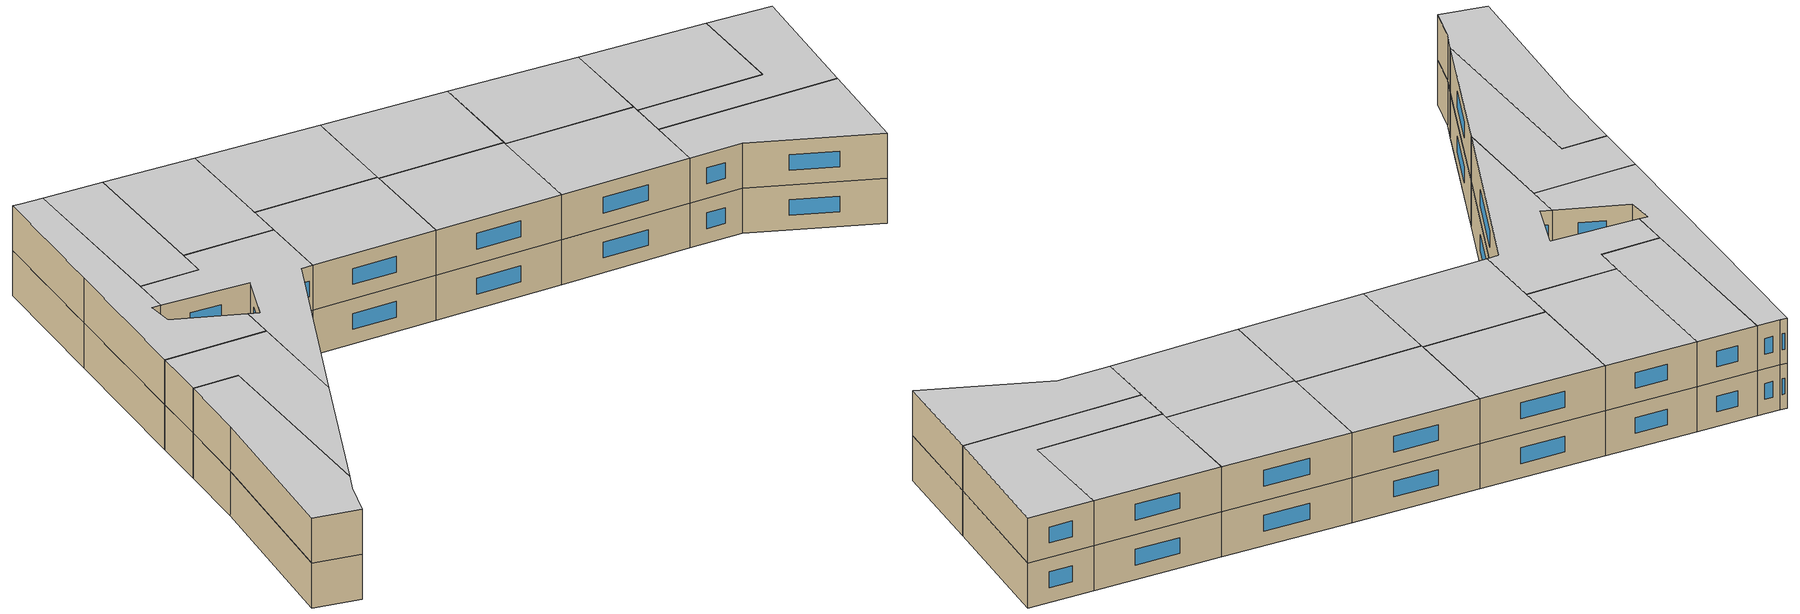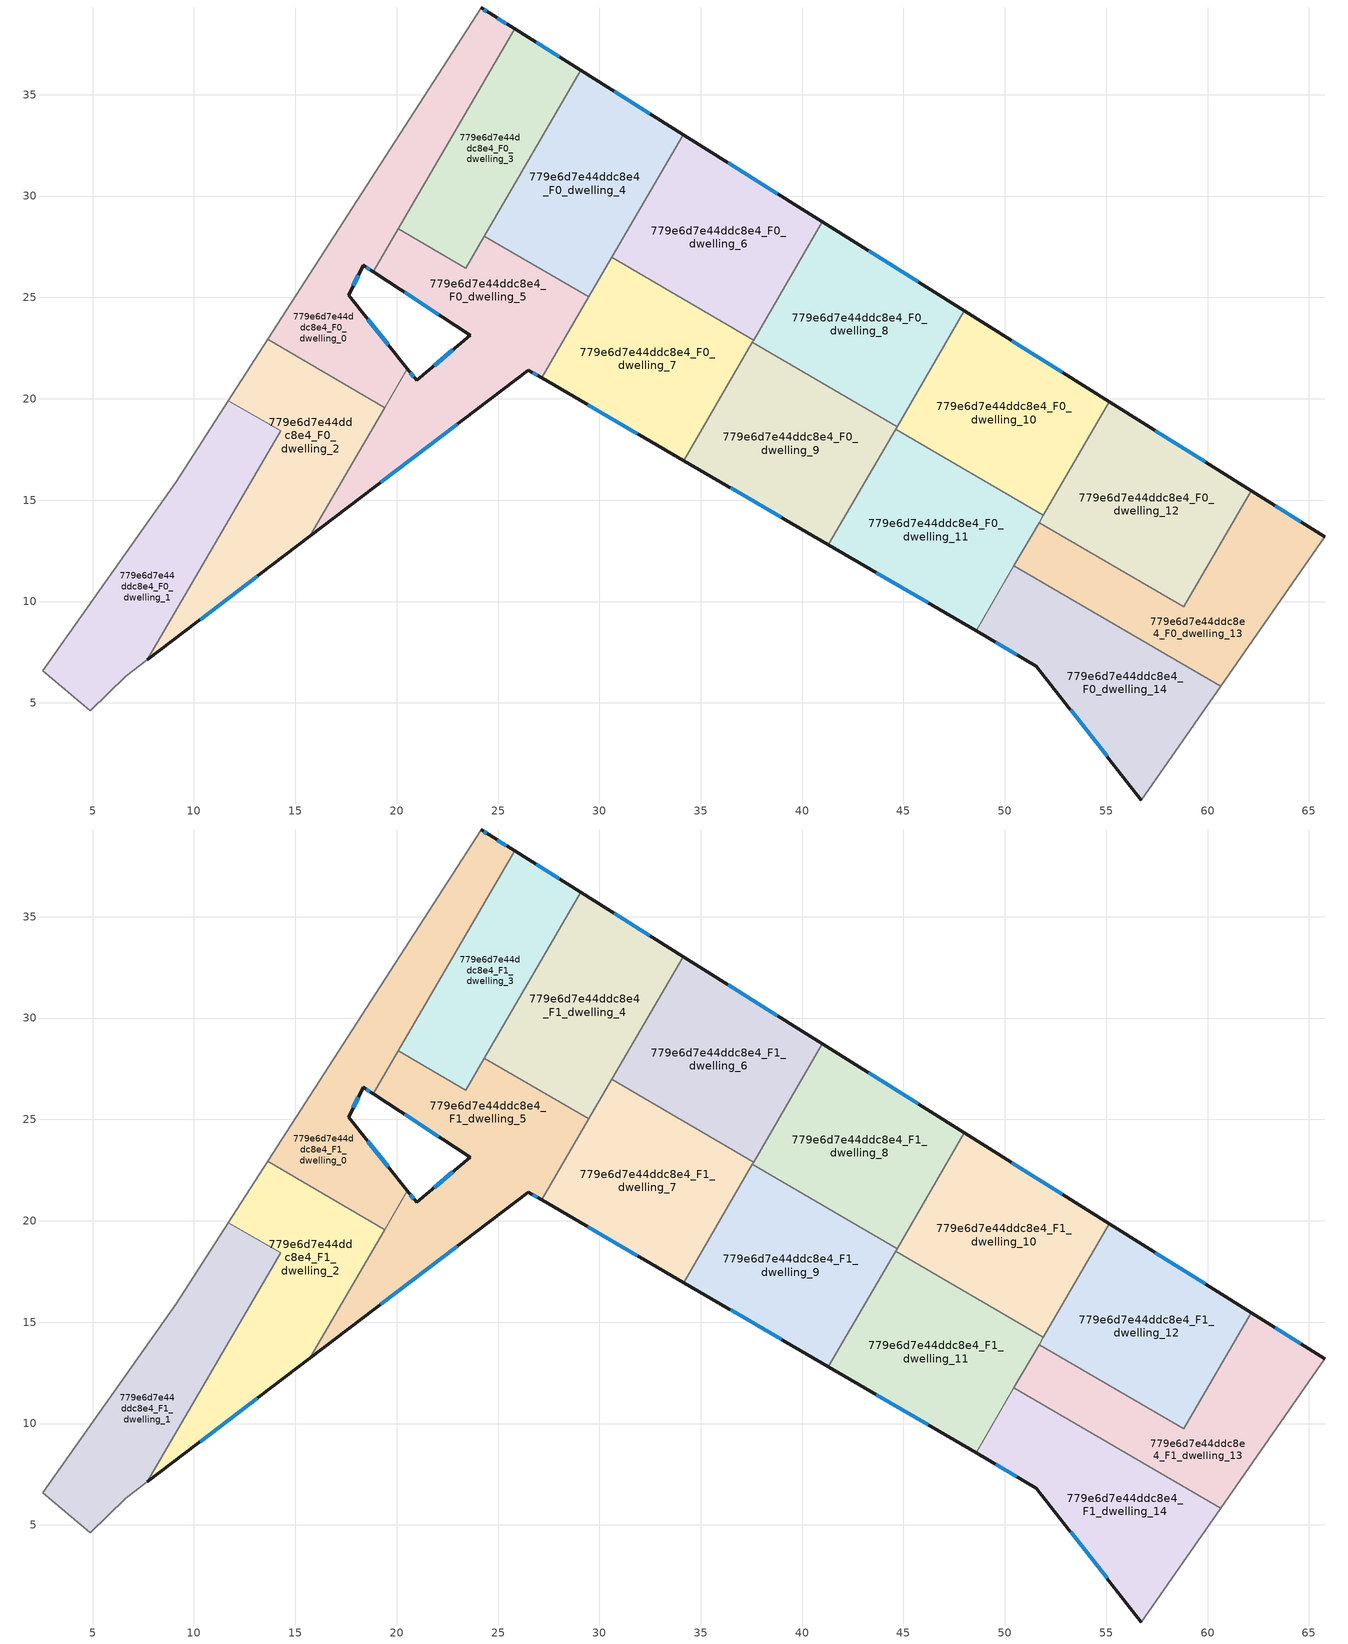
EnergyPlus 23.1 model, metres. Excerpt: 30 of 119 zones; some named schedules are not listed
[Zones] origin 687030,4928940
779e6d7e44ddc8e4_F0_dwelling_0
 floor ground (EU_floor_Construction): 25.82,38.25 18.84,26.27 18.35,26.59 17.63,25.1 20.53,21.48 19.42,19.57 13.64,22.93 19.21,31.59 24.18,39.28 24.56,39.04 z0
 wall outside (EU_wall_Construction): 25.82,38.25 24.56,39.04 24.18,39.28 / 20.53,21.48 17.63,25.1 18.35,26.59 18.84,26.27 z0:3
 wall to 779e6d7e44ddc8e4_F0_dwelling_2 (EU_wall_Construction): 13.64,22.93 19.42,19.57 z0:3
 wall adiabatic (EU_wall_Construction): 24.18,39.28 19.21,31.59 13.64,22.93 z0:3
 wall to 779e6d7e44ddc8e4_F0_dwelling_3 (EU_wall_Construction): 20.07,28.38 25.82,38.25 z0:3
 wall to 779e6d7e44ddc8e4_F0_dwelling_5 (EU_wall_Construction): 19.42,19.57 20.53,21.48 / 18.84,26.27 20.07,28.38 z0:3
 window (EU_Window_Construction): 24.43,39.12 24.3,39.2 / 25.41,38.51 24.97,38.78 / 18.51,26.48 18.68,26.37 / 17.86,25.58 18.11,26.1 / 19.58,22.66 18.57,23.92 z0.98:2.02
779e6d7e44ddc8e4_F0_dwelling_1
 floor ground (EU_floor_Construction): 14.27,18.41 7.7,7.12 6.64,6.31 4.89,4.62 2.55,6.59 9.12,15.9 11.7,19.91 z0
 wall adiabatic (EU_wall_Construction): 11.7,19.91 9.12,15.9 2.55,6.59 4.89,4.62 6.64,6.31 7.7,7.12 z0:3
 wall to 779e6d7e44ddc8e4_F0_dwelling_2 (EU_wall_Construction): 7.7,7.12 14.27,18.41 11.7,19.91 z0:3
779e6d7e44ddc8e4_F0_dwelling_10
 floor ground (EU_floor_Construction): 55.16,19.85 51.91,14.26 44.61,18.5 48.01,24.33 z0
 wall outside (EU_wall_Construction): 55.16,19.85 48.01,24.33 z0:3
 wall to 779e6d7e44ddc8e4_F0_dwelling_11 (EU_wall_Construction): 44.61,18.5 51.91,14.26 z0:3
 wall to 779e6d7e44ddc8e4_F0_dwelling_12 (EU_wall_Construction): 51.91,14.26 55.16,19.85 z0:3
 wall to 779e6d7e44ddc8e4_F0_dwelling_8 (EU_wall_Construction): 48.01,24.33 44.68,18.62 z0:3
 wall to 779e6d7e44ddc8e4_F0_dwelling_9 (EU_wall_Construction): 44.68,18.62 44.61,18.5 z0:3
 window (EU_Window_Construction): 52.83,21.31 50.33,22.88 z0.98:2.02
779e6d7e44ddc8e4_F0_dwelling_11
 floor ground (EU_floor_Construction): 51.91,14.26 48.58,8.55 41.29,12.8 44.61,18.5 z0
 wall outside (EU_wall_Construction): 41.29,12.8 48.58,8.55 z0:3
 wall to 779e6d7e44ddc8e4_F0_dwelling_9 (EU_wall_Construction): 44.61,18.5 41.29,12.8 z0:3
 wall to 779e6d7e44ddc8e4_F0_dwelling_14 (EU_wall_Construction): 48.58,8.55 50.45,11.76 z0:3
 wall to 779e6d7e44ddc8e4_F0_dwelling_13 (EU_wall_Construction): 50.45,11.76 51.69,13.9 z0:3
 wall to 779e6d7e44ddc8e4_F0_dwelling_12 (EU_wall_Construction): 51.69,13.9 51.91,14.26 z0:3
 window (EU_Window_Construction): 43.66,11.42 46.21,9.93 z0.98:2.02
779e6d7e44ddc8e4_F0_dwelling_12
 floor ground (EU_floor_Construction): 62.16,15.46 58.83,9.75 51.69,13.9 55.16,19.85 z0
 wall outside (EU_wall_Construction): 62.16,15.46 55.16,19.85 z0:3
 wall to 779e6d7e44ddc8e4_F0_dwelling_13 (EU_wall_Construction): 51.69,13.9 58.83,9.75 62.16,15.46 z0:3
 window (EU_Window_Construction): 59.88,16.89 57.43,18.42 z0.98:2.02
779e6d7e44ddc8e4_F0_dwelling_13
 floor ground (EU_floor_Construction): 65.78,13.19 60.65,5.82 50.45,11.76 51.69,13.9 58.83,9.75 62.16,15.46 z0
 wall outside (EU_wall_Construction): 65.78,13.19 62.16,15.46 z0:3
 wall adiabatic (EU_wall_Construction): 60.65,5.82 65.78,13.19 z0:3
 wall to 779e6d7e44ddc8e4_F0_dwelling_14 (EU_wall_Construction): 50.45,11.76 60.65,5.82 z0:3
 window (EU_Window_Construction): 64.6,13.93 63.33,14.72 z0.98:2.02
779e6d7e44ddc8e4_F0_dwelling_14
 floor ground (EU_floor_Construction): 60.65,5.82 56.74,0.21 51.56,6.82 48.58,8.55 50.45,11.76 z0
 wall outside (EU_wall_Construction): 48.58,8.55 51.56,6.82 56.74,0.21 z0:3
 wall adiabatic (EU_wall_Construction): 56.74,0.21 60.65,5.82 z0:3
 window (EU_Window_Construction): 53.24,4.67 55.05,2.36 / 49.55,7.99 50.59,7.38 z0.98:2.02
779e6d7e44ddc8e4_F0_dwelling_2
 floor ground (EU_floor_Construction): 19.42,19.57 15.72,13.23 7.7,7.12 14.27,18.41 11.7,19.91 13.64,22.93 z0
 wall outside (EU_wall_Construction): 7.7,7.12 15.72,13.23 z0:3
 wall adiabatic (EU_wall_Construction): 13.64,22.93 11.7,19.91 z0:3
 wall to 779e6d7e44ddc8e4_F0_dwelling_5 (EU_wall_Construction): 15.72,13.23 19.42,19.57 z0:3
 window (EU_Window_Construction): 10.31,9.11 13.11,11.24 z0.98:2.02
779e6d7e44ddc8e4_F0_dwelling_3
 floor ground (EU_floor_Construction): 29.09,36.2 24.33,28.02 23.41,26.44 20.07,28.38 25.82,38.25 z0
 wall outside (EU_wall_Construction): 29.09,36.2 25.82,38.25 z0:3
 wall to 779e6d7e44ddc8e4_F0_dwelling_4 (EU_wall_Construction): 24.33,28.02 29.09,36.2 z0:3
 wall to 779e6d7e44ddc8e4_F0_dwelling_5 (EU_wall_Construction): 20.07,28.38 23.41,26.44 24.33,28.02 z0:3
 window (EU_Window_Construction): 28.03,36.87 26.88,37.58 z0.98:2.02
779e6d7e44ddc8e4_F0_dwelling_4
 floor ground (EU_floor_Construction): 34.13,33.04 29.47,25.03 24.33,28.02 29.09,36.2 z0
 wall outside (EU_wall_Construction): 34.13,33.04 29.09,36.2 z0:3
 wall to 779e6d7e44ddc8e4_F0_dwelling_5 (EU_wall_Construction): 24.33,28.02 29.47,25.03 z0:3
 wall to 779e6d7e44ddc8e4_F0_dwelling_6 (EU_wall_Construction): 30.61,26.98 34.13,33.04 z0:3
 wall to 779e6d7e44ddc8e4_F0_dwelling_7 (EU_wall_Construction): 29.47,25.03 30.61,26.98 z0:3
 window (EU_Window_Construction): 32.49,34.06 30.73,35.17 z0.98:2.02
779e6d7e44ddc8e4_F0_dwelling_5
 floor ground (EU_floor_Construction): 29.47,25.03 27.15,21.03 26.49,21.42 15.72,13.23 20.53,21.48 20.99,20.91 23.64,23.14 18.84,26.27 20.07,28.38 23.41,26.44 24.33,28.02 z0
 wall outside (EU_wall_Construction): 15.72,13.23 26.49,21.42 27.15,21.03 / 18.84,26.27 23.64,23.14 20.99,20.91 20.53,21.48 z0:3
 wall to 779e6d7e44ddc8e4_F0_dwelling_7 (EU_wall_Construction): 27.15,21.03 29.47,25.03 z0:3
 window (EU_Window_Construction): 26.7,21.29 26.93,21.16 / 19.22,15.89 22.99,18.75 / 20.84,21.1 20.68,21.3 / 22.78,22.41 21.85,21.63 / 20.4,25.25 22.08,24.16 z0.98:2.02
779e6d7e44ddc8e4_F0_dwelling_6
 floor ground (EU_floor_Construction): 41,28.73 37.61,22.9 30.61,26.98 34.13,33.04 z0
 wall outside (EU_wall_Construction): 41,28.73 34.13,33.04 z0:3
 wall to 779e6d7e44ddc8e4_F0_dwelling_7 (EU_wall_Construction): 30.61,26.98 37.61,22.9 z0:3
 wall to 779e6d7e44ddc8e4_F0_dwelling_8 (EU_wall_Construction): 37.61,22.9 41,28.73 z0:3
 window (EU_Window_Construction): 38.77,30.13 36.37,31.63 z0.98:2.02
779e6d7e44ddc8e4_F0_dwelling_7
 floor ground (EU_floor_Construction): 37.61,22.9 34.15,16.96 27.15,21.03 30.61,26.98 z0
 wall outside (EU_wall_Construction): 27.15,21.03 34.15,16.96 z0:3
 wall to 779e6d7e44ddc8e4_F0_dwelling_9 (EU_wall_Construction): 34.15,16.96 37.54,22.78 z0:3
 wall to 779e6d7e44ddc8e4_F0_dwelling_8 (EU_wall_Construction): 37.54,22.78 37.61,22.9 z0:3
 window (EU_Window_Construction): 29.43,19.71 31.87,18.28 z0.98:2.02
779e6d7e44ddc8e4_F0_dwelling_8
 floor ground (EU_floor_Construction): 48.01,24.33 44.68,18.62 37.54,22.78 41,28.73 z0
 wall outside (EU_wall_Construction): 48.01,24.33 41,28.73 z0:3
 wall to 779e6d7e44ddc8e4_F0_dwelling_9 (EU_wall_Construction): 37.54,22.78 44.68,18.62 z0:3
 window (EU_Window_Construction): 45.73,25.76 43.28,27.3 z0.98:2.02
779e6d7e44ddc8e4_F0_dwelling_9
 floor ground (EU_floor_Construction): 44.68,18.62 41.29,12.8 34.15,16.96 37.54,22.78 z0
 wall outside (EU_wall_Construction): 34.15,16.96 41.29,12.8 z0:3
 window (EU_Window_Construction): 36.47,15.6 38.97,14.15 z0.98:2.02
779e6d7e44ddc8e4_F1_dwelling_0
 floor to 779e6d7e44ddc8e4_F0_dwelling_0 (EU_floor_Construction): 25.82,38.25 18.84,26.27 18.35,26.59 17.63,25.1 20.53,21.48 19.42,19.57 13.64,22.93 19.21,31.59 24.18,39.28 24.56,39.04 z3
 wall outside (EU_wall_Construction): 25.82,38.25 24.56,39.04 24.18,39.28 / 20.53,21.48 17.63,25.1 18.35,26.59 18.84,26.27 z3:6
 wall to 779e6d7e44ddc8e4_F1_dwelling_2 (EU_wall_Construction): 13.64,22.93 19.42,19.57 z3:6
 wall adiabatic (EU_wall_Construction): 24.18,39.28 19.21,31.59 13.64,22.93 z3:6
 wall to 779e6d7e44ddc8e4_F1_dwelling_3 (EU_wall_Construction): 20.07,28.38 25.82,38.25 z3:6
 wall to 779e6d7e44ddc8e4_F1_dwelling_5 (EU_wall_Construction): 19.42,19.57 20.53,21.48 / 18.84,26.27 20.07,28.38 z3:6
 window (EU_Window_Construction): 24.43,39.12 24.3,39.2 / 25.41,38.51 24.97,38.78 / 18.51,26.48 18.68,26.37 / 17.86,25.58 18.11,26.1 / 19.58,22.66 18.57,23.92 z3.98:5.02
 ceiling to 779e6d7e44ddc8e4_F2_dwelling_0 (EU_floor_Construction): 20.53,21.48 17.63,25.1 18.35,26.59 18.84,26.27 25.82,38.25 24.56,39.04 24.18,39.28 19.21,31.59 13.64,22.93 19.42,19.57 z6
779e6d7e44ddc8e4_F1_dwelling_1
 floor to 779e6d7e44ddc8e4_F0_dwelling_1 (EU_floor_Construction): 14.27,18.41 7.7,7.12 6.64,6.31 4.89,4.62 2.55,6.59 9.12,15.9 11.7,19.91 z3
 wall adiabatic (EU_wall_Construction): 11.7,19.91 9.12,15.9 2.55,6.59 4.89,4.62 6.64,6.31 7.7,7.12 z3:6
 wall to 779e6d7e44ddc8e4_F1_dwelling_2 (EU_wall_Construction): 7.7,7.12 14.27,18.41 11.7,19.91 z3:6
 ceiling to 779e6d7e44ddc8e4_F2_dwelling_1 (EU_floor_Construction): 7.7,7.12 14.27,18.41 11.7,19.91 9.12,15.9 2.55,6.59 4.89,4.62 6.64,6.31 z6
779e6d7e44ddc8e4_F1_dwelling_10
 floor to 779e6d7e44ddc8e4_F0_dwelling_10 (EU_floor_Construction): 55.16,19.85 51.91,14.26 44.61,18.5 48.01,24.33 z3
 wall outside (EU_wall_Construction): 55.16,19.85 48.01,24.33 z3:6
 wall to 779e6d7e44ddc8e4_F1_dwelling_11 (EU_wall_Construction): 44.61,18.5 51.91,14.26 z3:6
 wall to 779e6d7e44ddc8e4_F1_dwelling_12 (EU_wall_Construction): 51.91,14.26 55.16,19.85 z3:6
 wall to 779e6d7e44ddc8e4_F1_dwelling_8 (EU_wall_Construction): 48.01,24.33 44.68,18.62 z3:6
 wall to 779e6d7e44ddc8e4_F1_dwelling_9 (EU_wall_Construction): 44.68,18.62 44.61,18.5 z3:6
 window (EU_Window_Construction): 52.83,21.31 50.33,22.88 z3.98:5.02
 ceiling to 779e6d7e44ddc8e4_F2_dwelling_10 (EU_floor_Construction): 51.91,14.26 55.16,19.85 48.01,24.33 44.61,18.5 z6
779e6d7e44ddc8e4_F1_dwelling_11
 floor to 779e6d7e44ddc8e4_F0_dwelling_11 (EU_floor_Construction): 51.91,14.26 48.58,8.55 41.29,12.8 44.61,18.5 z3
 wall outside (EU_wall_Construction): 41.29,12.8 48.58,8.55 z3:6
 wall to 779e6d7e44ddc8e4_F1_dwelling_9 (EU_wall_Construction): 44.61,18.5 41.29,12.8 z3:6
 wall to 779e6d7e44ddc8e4_F1_dwelling_14 (EU_wall_Construction): 48.58,8.55 50.45,11.76 z3:6
 wall to 779e6d7e44ddc8e4_F1_dwelling_13 (EU_wall_Construction): 50.45,11.76 51.69,13.9 z3:6
 wall to 779e6d7e44ddc8e4_F1_dwelling_12 (EU_wall_Construction): 51.69,13.9 51.91,14.26 z3:6
 window (EU_Window_Construction): 43.66,11.42 46.21,9.93 z3.98:5.02
 ceiling to 779e6d7e44ddc8e4_F2_dwelling_11 (EU_floor_Construction): 48.58,8.55 51.91,14.26 44.61,18.5 41.29,12.8 z6
779e6d7e44ddc8e4_F1_dwelling_12
 floor to 779e6d7e44ddc8e4_F0_dwelling_12 (EU_floor_Construction): 62.16,15.46 58.83,9.75 51.69,13.9 55.16,19.85 z3
 wall outside (EU_wall_Construction): 62.16,15.46 55.16,19.85 z3:6
 wall to 779e6d7e44ddc8e4_F1_dwelling_13 (EU_wall_Construction): 51.69,13.9 58.83,9.75 62.16,15.46 z3:6
 window (EU_Window_Construction): 59.88,16.89 57.43,18.42 z3.98:5.02
 ceiling to 779e6d7e44ddc8e4_F2_dwelling_12 (EU_floor_Construction): 58.83,9.75 62.16,15.46 55.16,19.85 51.69,13.9 z6
779e6d7e44ddc8e4_F1_dwelling_13
 floor to 779e6d7e44ddc8e4_F0_dwelling_13 (EU_floor_Construction): 65.78,13.19 60.65,5.82 50.45,11.76 51.69,13.9 58.83,9.75 62.16,15.46 z3
 wall outside (EU_wall_Construction): 65.78,13.19 62.16,15.46 z3:6
 wall adiabatic (EU_wall_Construction): 60.65,5.82 65.78,13.19 z3:6
 wall to 779e6d7e44ddc8e4_F1_dwelling_14 (EU_wall_Construction): 50.45,11.76 60.65,5.82 z3:6
 window (EU_Window_Construction): 64.6,13.93 63.33,14.72 z3.98:5.02
 ceiling to 779e6d7e44ddc8e4_F2_dwelling_13 (EU_floor_Construction): 60.65,5.82 65.78,13.19 62.16,15.46 58.83,9.75 51.69,13.9 50.45,11.76 z6
779e6d7e44ddc8e4_F1_dwelling_14
 floor to 779e6d7e44ddc8e4_F0_dwelling_14 (EU_floor_Construction): 60.65,5.82 56.74,0.21 51.56,6.82 48.58,8.55 50.45,11.76 z3
 wall outside (EU_wall_Construction): 48.58,8.55 51.56,6.82 56.74,0.21 z3:6
 wall adiabatic (EU_wall_Construction): 56.74,0.21 60.65,5.82 z3:6
 window (EU_Window_Construction): 53.24,4.67 55.05,2.36 / 49.55,7.99 50.59,7.38 z3.98:5.02
 ceiling to 779e6d7e44ddc8e4_F2_dwelling_14 (EU_floor_Construction): 56.74,0.21 60.65,5.82 50.45,11.76 48.58,8.55 51.56,6.82 z6
779e6d7e44ddc8e4_F1_dwelling_2
 floor to 779e6d7e44ddc8e4_F0_dwelling_2 (EU_floor_Construction): 19.42,19.57 15.72,13.23 7.7,7.12 14.27,18.41 11.7,19.91 13.64,22.93 z3
 wall outside (EU_wall_Construction): 7.7,7.12 15.72,13.23 z3:6
 wall adiabatic (EU_wall_Construction): 13.64,22.93 11.7,19.91 z3:6
 wall to 779e6d7e44ddc8e4_F1_dwelling_5 (EU_wall_Construction): 15.72,13.23 19.42,19.57 z3:6
 window (EU_Window_Construction): 10.31,9.11 13.11,11.24 z3.98:5.02
 ceiling to 779e6d7e44ddc8e4_F2_dwelling_2 (EU_floor_Construction): 15.72,13.23 19.42,19.57 13.64,22.93 11.7,19.91 14.27,18.41 7.7,7.12 z6
779e6d7e44ddc8e4_F1_dwelling_3
 floor to 779e6d7e44ddc8e4_F0_dwelling_3 (EU_floor_Construction): 29.09,36.2 24.33,28.02 23.41,26.44 20.07,28.38 25.82,38.25 z3
 wall outside (EU_wall_Construction): 29.09,36.2 25.82,38.25 z3:6
 wall to 779e6d7e44ddc8e4_F1_dwelling_4 (EU_wall_Construction): 24.33,28.02 29.09,36.2 z3:6
 wall to 779e6d7e44ddc8e4_F1_dwelling_5 (EU_wall_Construction): 20.07,28.38 23.41,26.44 24.33,28.02 z3:6
 window (EU_Window_Construction): 28.03,36.87 26.88,37.58 z3.98:5.02
 ceiling to 779e6d7e44ddc8e4_F2_dwelling_3 (EU_floor_Construction): 24.33,28.02 29.09,36.2 25.82,38.25 20.07,28.38 23.41,26.44 z6
779e6d7e44ddc8e4_F1_dwelling_4
 floor to 779e6d7e44ddc8e4_F0_dwelling_4 (EU_floor_Construction): 34.13,33.04 29.47,25.03 24.33,28.02 29.09,36.2 z3
 wall outside (EU_wall_Construction): 34.13,33.04 29.09,36.2 z3:6
 wall to 779e6d7e44ddc8e4_F1_dwelling_5 (EU_wall_Construction): 24.33,28.02 29.47,25.03 z3:6
 wall to 779e6d7e44ddc8e4_F1_dwelling_6 (EU_wall_Construction): 30.61,26.98 34.13,33.04 z3:6
 wall to 779e6d7e44ddc8e4_F1_dwelling_7 (EU_wall_Construction): 29.47,25.03 30.61,26.98 z3:6
 window (EU_Window_Construction): 32.49,34.06 30.73,35.17 z3.98:5.02
 ceiling to 779e6d7e44ddc8e4_F2_dwelling_4 (EU_floor_Construction): 29.47,25.03 34.13,33.04 29.09,36.2 24.33,28.02 z6
779e6d7e44ddc8e4_F1_dwelling_5
 floor to 779e6d7e44ddc8e4_F0_dwelling_5 (EU_floor_Construction): 29.47,25.03 27.15,21.03 26.49,21.42 15.72,13.23 20.53,21.48 20.99,20.91 23.64,23.14 18.84,26.27 20.07,28.38 23.41,26.44 24.33,28.02 z3
 wall outside (EU_wall_Construction): 15.72,13.23 26.49,21.42 27.15,21.03 / 18.84,26.27 23.64,23.14 20.99,20.91 20.53,21.48 z3:6
 wall to 779e6d7e44ddc8e4_F1_dwelling_7 (EU_wall_Construction): 27.15,21.03 29.47,25.03 z3:6
 window (EU_Window_Construction): 26.7,21.29 26.93,21.16 / 19.22,15.89 22.99,18.75 / 20.84,21.1 20.68,21.3 / 22.78,22.41 21.85,21.63 / 20.4,25.25 22.08,24.16 z3.98:5.02
 ceiling to 779e6d7e44ddc8e4_F2_dwelling_5 (EU_floor_Construction): 27.15,21.03 29.47,25.03 24.33,28.02 23.41,26.44 20.07,28.38 18.84,26.27 23.64,23.14 20.99,20.91 20.53,21.48 15.72,13.23 26.49,21.42 z6
779e6d7e44ddc8e4_F1_dwelling_6
 floor to 779e6d7e44ddc8e4_F0_dwelling_6 (EU_floor_Construction): 41,28.73 37.61,22.9 30.61,26.98 34.13,33.04 z3
 wall outside (EU_wall_Construction): 41,28.73 34.13,33.04 z3:6
 wall to 779e6d7e44ddc8e4_F1_dwelling_7 (EU_wall_Construction): 30.61,26.98 37.61,22.9 z3:6
 wall to 779e6d7e44ddc8e4_F1_dwelling_8 (EU_wall_Construction): 37.61,22.9 41,28.73 z3:6
 window (EU_Window_Construction): 38.77,30.13 36.37,31.63 z3.98:5.02
 ceiling to 779e6d7e44ddc8e4_F2_dwelling_6 (EU_floor_Construction): 37.61,22.9 41,28.73 34.13,33.04 30.61,26.98 z6
779e6d7e44ddc8e4_F1_dwelling_7
 floor to 779e6d7e44ddc8e4_F0_dwelling_7 (EU_floor_Construction): 37.61,22.9 34.15,16.96 27.15,21.03 30.61,26.98 z3
 wall outside (EU_wall_Construction): 27.15,21.03 34.15,16.96 z3:6
 wall to 779e6d7e44ddc8e4_F1_dwelling_9 (EU_wall_Construction): 34.15,16.96 37.54,22.78 z3:6
 wall to 779e6d7e44ddc8e4_F1_dwelling_8 (EU_wall_Construction): 37.54,22.78 37.61,22.9 z3:6
 window (EU_Window_Construction): 29.43,19.71 31.87,18.28 z3.98:5.02
 ceiling to 779e6d7e44ddc8e4_F2_dwelling_7 (EU_floor_Construction): 34.15,16.96 37.61,22.9 30.61,26.98 27.15,21.03 z6
779e6d7e44ddc8e4_F1_dwelling_8
 floor to 779e6d7e44ddc8e4_F0_dwelling_8 (EU_floor_Construction): 48.01,24.33 44.68,18.62 37.54,22.78 41,28.73 z3
 wall outside (EU_wall_Construction): 48.01,24.33 41,28.73 z3:6
 wall to 779e6d7e44ddc8e4_F1_dwelling_9 (EU_wall_Construction): 37.54,22.78 44.68,18.62 z3:6
 window (EU_Window_Construction): 45.73,25.76 43.28,27.3 z3.98:5.02
 ceiling to 779e6d7e44ddc8e4_F2_dwelling_8 (EU_floor_Construction): 44.68,18.62 48.01,24.33 41,28.73 37.54,22.78 z6
779e6d7e44ddc8e4_F1_dwelling_9
 floor to 779e6d7e44ddc8e4_F0_dwelling_9 (EU_floor_Construction): 44.68,18.62 41.29,12.8 34.15,16.96 37.54,22.78 z3
 wall outside (EU_wall_Construction): 34.15,16.96 41.29,12.8 z3:6
 window (EU_Window_Construction): 36.47,15.6 38.97,14.15 z3.98:5.02
 ceiling to 779e6d7e44ddc8e4_F2_dwelling_9 (EU_floor_Construction): 41.29,12.8 44.68,18.62 37.54,22.78 34.15,16.96 z6
[Building]
EU S2 Campaign: North Axis=0; Terrain=City; Solar Distribution=FullExterior
[Site:Location]
Bologna: Latitude=44.5; Longitude=11.25; Time Zone=1; Elevation=37
[SizingPeriod:WeatherFileDays]
AnnualSizingPeriod: Begin Month=1; Begin Day of Month=1; End Month=12; End Day of Month=31; Day of Week for Start Day=Monday; Use Weather File Daylight Saving Period=No; Use Weather File Rain and Snow Indicators=No
[MATERIAL]
EU_InternalMass_Material: Roughness=MediumRough; Thickness=0.1; Conductivity=1; Density=1800; Specific Heat=900; Thermal Absorptance=0.9; Solar Absorptance=0.7; Visible Absorptance=0.7
[MATERIAL:NOMASS] Roughness=MediumRough; Thermal Absorptance=0.9; Solar Absorptance=0.7; Visible Absorptance=0.7
Name | Thermal Resistance
EU_wall_NoMass | 0.905828
EU_floor_NoMass | 0.67114
[WINDOWMATERIAL:SIMPLEGLAZINGSYSTEM]
EU_Window_SimpleGlazing: UFactor=4.52486; Solar Heat Gain Coefficient=0.85; Visible Transmittance=0.85
[CONSTRUCTION]
EU_wall_Construction: EU_wall_NoMass
EU_floor_Construction: EU_floor_NoMass
EU_Window_Construction: EU_Window_SimpleGlazing
EU_InternalMass_Construction: EU_InternalMass_Material
[ZONE] Type=1; Multiplier=1; Ceiling Height=autocalculate; Floor Area=autocalculate; Part of Total Floor Area=Yes
Name | Volume
779e6d7e44ddc8e4_F0_dwelling_0; 779e6d7e44ddc8e4_F1_dwelling_0 | 170.196
779e6d7e44ddc8e4_F0_dwelling_1; 779e6d7e44ddc8e4_F1_dwelling_1 | 167.176
779e6d7e44ddc8e4_F0_dwelling_10; 779e6d7e44ddc8e4_F1_dwelling_10 | 167.168
779e6d7e44ddc8e4_F0_dwelling_11; 779e6d7e44ddc8e4_F1_dwelling_11 | 167.169
779e6d7e44ddc8e4_F0_dwelling_12; 779e6d7e44ddc8e4_F1_dwelling_12; 779e6d7e44ddc8e4_F0_dwelling_6; 779e6d7e44ddc8e4_F1_dwelling_6 | 167.165
779e6d7e44ddc8e4_F0_dwelling_13; 779e6d7e44ddc8e4_F1_dwelling_13 | 167.139
779e6d7e44ddc8e4_F0_dwelling_14; 779e6d7e44ddc8e4_F1_dwelling_14 | 167.161
779e6d7e44ddc8e4_F0_dwelling_2; 779e6d7e44ddc8e4_F1_dwelling_2 | 170.194
779e6d7e44ddc8e4_F0_dwelling_3; 779e6d7e44ddc8e4_F1_dwelling_3 | 131.539
779e6d7e44ddc8e4_F0_dwelling_4; 779e6d7e44ddc8e4_F1_dwelling_4 | 167.138
779e6d7e44ddc8e4_F0_dwelling_5; 779e6d7e44ddc8e4_F1_dwelling_5 | 196.667
779e6d7e44ddc8e4_F0_dwelling_7; 779e6d7e44ddc8e4_F1_dwelling_7 | 167.167
779e6d7e44ddc8e4_F0_dwelling_8; 779e6d7e44ddc8e4_F1_dwelling_8; 779e6d7e44ddc8e4_F0_dwelling_9; 779e6d7e44ddc8e4_F1_dwelling_9 | 167.157
[INTERNALMASS] Construction=EU_InternalMass_Construction
Name | Zone or ZoneList | Surface Area
779e6d7e44ddc8e4_F0_dwelling_0_EU_InternalMass | 779e6d7e44ddc8e4_F0_dwelling_0 | 56.7325
779e6d7e44ddc8e4_F0_dwelling_1_EU_InternalMass | 779e6d7e44ddc8e4_F0_dwelling_1 | 55.7261
779e6d7e44ddc8e4_F0_dwelling_2_EU_InternalMass | 779e6d7e44ddc8e4_F0_dwelling_2 | 56.7326
779e6d7e44ddc8e4_F0_dwelling_3_EU_InternalMass | 779e6d7e44ddc8e4_F0_dwelling_3 | 43.8535
779e6d7e44ddc8e4_F0_dwelling_4_EU_InternalMass | 779e6d7e44ddc8e4_F0_dwelling_4 | 55.7106
779e6d7e44ddc8e4_F0_dwelling_5_EU_InternalMass | 779e6d7e44ddc8e4_F0_dwelling_5 | 65.5606
779e6d7e44ddc8e4_F0_dwelling_6_EU_InternalMass | 779e6d7e44ddc8e4_F0_dwelling_6 | 55.7239
779e6d7e44ddc8e4_F0_dwelling_7_EU_InternalMass | 779e6d7e44ddc8e4_F0_dwelling_7 | 55.7237
779e6d7e44ddc8e4_F0_dwelling_8_EU_InternalMass | 779e6d7e44ddc8e4_F0_dwelling_8 | 55.7204
779e6d7e44ddc8e4_F0_dwelling_9_EU_InternalMass | 779e6d7e44ddc8e4_F0_dwelling_9 | 55.7189
779e6d7e44ddc8e4_F0_dwelling_10_EU_InternalMass | 779e6d7e44ddc8e4_F0_dwelling_10 | 55.7222
779e6d7e44ddc8e4_F0_dwelling_11_EU_InternalMass | 779e6d7e44ddc8e4_F0_dwelling_11 | 55.7234
779e6d7e44ddc8e4_F0_dwelling_12_EU_InternalMass | 779e6d7e44ddc8e4_F0_dwelling_12 | 55.7219
779e6d7e44ddc8e4_F0_dwelling_13_EU_InternalMass | 779e6d7e44ddc8e4_F0_dwelling_13 | 55.7129
779e6d7e44ddc8e4_F0_dwelling_14_EU_InternalMass | 779e6d7e44ddc8e4_F0_dwelling_14 | 55.7206
779e6d7e44ddc8e4_F1_dwelling_0_EU_InternalMass | 779e6d7e44ddc8e4_F1_dwelling_0 | 56.7325
779e6d7e44ddc8e4_F1_dwelling_1_EU_InternalMass | 779e6d7e44ddc8e4_F1_dwelling_1 | 55.7261
779e6d7e44ddc8e4_F1_dwelling_2_EU_InternalMass | 779e6d7e44ddc8e4_F1_dwelling_2 | 56.7326
779e6d7e44ddc8e4_F1_dwelling_3_EU_InternalMass | 779e6d7e44ddc8e4_F1_dwelling_3 | 43.8535
779e6d7e44ddc8e4_F1_dwelling_4_EU_InternalMass | 779e6d7e44ddc8e4_F1_dwelling_4 | 55.7106
779e6d7e44ddc8e4_F1_dwelling_5_EU_InternalMass | 779e6d7e44ddc8e4_F1_dwelling_5 | 65.5606
779e6d7e44ddc8e4_F1_dwelling_6_EU_InternalMass | 779e6d7e44ddc8e4_F1_dwelling_6 | 55.7239
779e6d7e44ddc8e4_F1_dwelling_7_EU_InternalMass | 779e6d7e44ddc8e4_F1_dwelling_7 | 55.7237
779e6d7e44ddc8e4_F1_dwelling_8_EU_InternalMass | 779e6d7e44ddc8e4_F1_dwelling_8 | 55.7204
779e6d7e44ddc8e4_F1_dwelling_9_EU_InternalMass | 779e6d7e44ddc8e4_F1_dwelling_9 | 55.7189
779e6d7e44ddc8e4_F1_dwelling_10_EU_InternalMass | 779e6d7e44ddc8e4_F1_dwelling_10 | 55.7222
779e6d7e44ddc8e4_F1_dwelling_11_EU_InternalMass | 779e6d7e44ddc8e4_F1_dwelling_11 | 55.7234
779e6d7e44ddc8e4_F1_dwelling_12_EU_InternalMass | 779e6d7e44ddc8e4_F1_dwelling_12 | 55.7219
779e6d7e44ddc8e4_F1_dwelling_13_EU_InternalMass | 779e6d7e44ddc8e4_F1_dwelling_13 | 55.7129
779e6d7e44ddc8e4_F1_dwelling_14_EU_InternalMass | 779e6d7e44ddc8e4_F1_dwelling_14 | 55.7206
[OTHEREQUIPMENT] Fuel Type=Electricity; Design Level Calculation Method=Watts/Area; Power per Zone Floor Area=1; Fraction Latent=0; Fraction Radiant=0; Fraction Lost=0; Carbon Dioxide Generation Rate=0; EndUse Subcategory=EU_Step8_InternalGains
Name | Zone or ZoneList or Space or SpaceList | Schedule
EU_Step8_InternalGain_779e6d7e44ddc8e4_F0_dwelling_0_f000 | 779e6d7e44ddc8e4_F0_dwelling_0 | EU_Step8_GainSchedule_779e6d7e44ddc8e4_F0_dwelling_0_f000
EU_Step8_InternalGain_779e6d7e44ddc8e4_F0_dwelling_1_f000 | 779e6d7e44ddc8e4_F0_dwelling_1 | EU_Step8_GainSchedule_779e6d7e44ddc8e4_F0_dwelling_1_f000
EU_Step8_InternalGain_779e6d7e44ddc8e4_F0_dwelling_2_f000 | 779e6d7e44ddc8e4_F0_dwelling_2 | EU_Step8_GainSchedule_779e6d7e44ddc8e4_F0_dwelling_2_f000
EU_Step8_InternalGain_779e6d7e44ddc8e4_F0_dwelling_3_f000 | 779e6d7e44ddc8e4_F0_dwelling_3 | EU_Step8_GainSchedule_779e6d7e44ddc8e4_F0_dwelling_3_f000
EU_Step8_InternalGain_779e6d7e44ddc8e4_F0_dwelling_4_f000 | 779e6d7e44ddc8e4_F0_dwelling_4 | EU_Step8_GainSchedule_779e6d7e44ddc8e4_F0_dwelling_4_f000
EU_Step8_InternalGain_779e6d7e44ddc8e4_F0_dwelling_5_f000 | 779e6d7e44ddc8e4_F0_dwelling_5 | EU_Step8_GainSchedule_779e6d7e44ddc8e4_F0_dwelling_5_f000
EU_Step8_InternalGain_779e6d7e44ddc8e4_F0_dwelling_6_f000 | 779e6d7e44ddc8e4_F0_dwelling_6 | EU_Step8_GainSchedule_779e6d7e44ddc8e4_F0_dwelling_6_f000
EU_Step8_InternalGain_779e6d7e44ddc8e4_F0_dwelling_7_f000 | 779e6d7e44ddc8e4_F0_dwelling_7 | EU_Step8_GainSchedule_779e6d7e44ddc8e4_F0_dwelling_7_f000
EU_Step8_InternalGain_779e6d7e44ddc8e4_F0_dwelling_8_f000 | 779e6d7e44ddc8e4_F0_dwelling_8 | EU_Step8_GainSchedule_779e6d7e44ddc8e4_F0_dwelling_8_f000
EU_Step8_InternalGain_779e6d7e44ddc8e4_F0_dwelling_9_f000 | 779e6d7e44ddc8e4_F0_dwelling_9 | EU_Step8_GainSchedule_779e6d7e44ddc8e4_F0_dwelling_9_f000
EU_Step8_InternalGain_779e6d7e44ddc8e4_F0_dwelling_10_f000 | 779e6d7e44ddc8e4_F0_dwelling_10 | EU_Step8_GainSchedule_779e6d7e44ddc8e4_F0_dwelling_10_f000
EU_Step8_InternalGain_779e6d7e44ddc8e4_F0_dwelling_11_f000 | 779e6d7e44ddc8e4_F0_dwelling_11 | EU_Step8_GainSchedule_779e6d7e44ddc8e4_F0_dwelling_11_f000
EU_Step8_InternalGain_779e6d7e44ddc8e4_F0_dwelling_12_f000 | 779e6d7e44ddc8e4_F0_dwelling_12 | EU_Step8_GainSchedule_779e6d7e44ddc8e4_F0_dwelling_12_f000
EU_Step8_InternalGain_779e6d7e44ddc8e4_F0_dwelling_13_f000 | 779e6d7e44ddc8e4_F0_dwelling_13 | EU_Step8_GainSchedule_779e6d7e44ddc8e4_F0_dwelling_13_f000
EU_Step8_InternalGain_779e6d7e44ddc8e4_F0_dwelling_14_f000 | 779e6d7e44ddc8e4_F0_dwelling_14 | EU_Step8_GainSchedule_779e6d7e44ddc8e4_F0_dwelling_14_f000
EU_Step8_InternalGain_779e6d7e44ddc8e4_F1_dwelling_0_f000 | 779e6d7e44ddc8e4_F1_dwelling_0 | EU_Step8_GainSchedule_779e6d7e44ddc8e4_F1_dwelling_0_f000
EU_Step8_InternalGain_779e6d7e44ddc8e4_F1_dwelling_1_f000 | 779e6d7e44ddc8e4_F1_dwelling_1 | EU_Step8_GainSchedule_779e6d7e44ddc8e4_F1_dwelling_1_f000
EU_Step8_InternalGain_779e6d7e44ddc8e4_F1_dwelling_2_f000 | 779e6d7e44ddc8e4_F1_dwelling_2 | EU_Step8_GainSchedule_779e6d7e44ddc8e4_F1_dwelling_2_f000
EU_Step8_InternalGain_779e6d7e44ddc8e4_F1_dwelling_3_f000 | 779e6d7e44ddc8e4_F1_dwelling_3 | EU_Step8_GainSchedule_779e6d7e44ddc8e4_F1_dwelling_3_f000
EU_Step8_InternalGain_779e6d7e44ddc8e4_F1_dwelling_4_f000 | 779e6d7e44ddc8e4_F1_dwelling_4 | EU_Step8_GainSchedule_779e6d7e44ddc8e4_F1_dwelling_4_f000
EU_Step8_InternalGain_779e6d7e44ddc8e4_F1_dwelling_5_f000 | 779e6d7e44ddc8e4_F1_dwelling_5 | EU_Step8_GainSchedule_779e6d7e44ddc8e4_F1_dwelling_5_f000
EU_Step8_InternalGain_779e6d7e44ddc8e4_F1_dwelling_6_f000 | 779e6d7e44ddc8e4_F1_dwelling_6 | EU_Step8_GainSchedule_779e6d7e44ddc8e4_F1_dwelling_6_f000
EU_Step8_InternalGain_779e6d7e44ddc8e4_F1_dwelling_7_f000 | 779e6d7e44ddc8e4_F1_dwelling_7 | EU_Step8_GainSchedule_779e6d7e44ddc8e4_F1_dwelling_7_f000
EU_Step8_InternalGain_779e6d7e44ddc8e4_F1_dwelling_8_f000 | 779e6d7e44ddc8e4_F1_dwelling_8 | EU_Step8_GainSchedule_779e6d7e44ddc8e4_F1_dwelling_8_f000
EU_Step8_InternalGain_779e6d7e44ddc8e4_F1_dwelling_9_f000 | 779e6d7e44ddc8e4_F1_dwelling_9 | EU_Step8_GainSchedule_779e6d7e44ddc8e4_F1_dwelling_9_f000
EU_Step8_InternalGain_779e6d7e44ddc8e4_F1_dwelling_10_f000 | 779e6d7e44ddc8e4_F1_dwelling_10 | EU_Step8_GainSchedule_779e6d7e44ddc8e4_F1_dwelling_10_f000
EU_Step8_InternalGain_779e6d7e44ddc8e4_F1_dwelling_11_f000 | 779e6d7e44ddc8e4_F1_dwelling_11 | EU_Step8_GainSchedule_779e6d7e44ddc8e4_F1_dwelling_11_f000
EU_Step8_InternalGain_779e6d7e44ddc8e4_F1_dwelling_12_f000 | 779e6d7e44ddc8e4_F1_dwelling_12 | EU_Step8_GainSchedule_779e6d7e44ddc8e4_F1_dwelling_12_f000
EU_Step8_InternalGain_779e6d7e44ddc8e4_F1_dwelling_13_f000 | 779e6d7e44ddc8e4_F1_dwelling_13 | EU_Step8_GainSchedule_779e6d7e44ddc8e4_F1_dwelling_13_f000
EU_Step8_InternalGain_779e6d7e44ddc8e4_F1_dwelling_14_f000 | 779e6d7e44ddc8e4_F1_dwelling_14 | EU_Step8_GainSchedule_779e6d7e44ddc8e4_F1_dwelling_14_f000
[ZONEVENTILATION:DESIGNFLOWRATE] Schedule=EU_AlwaysOn; Design Flow Rate Calculation Method=AirChanges/Hour; Air Changes per Hour=0.73129; Ventilation Type=Natural; Fan Pressure Rise=0; Fan Total Efficiency=1; Constant Term Coefficient=1; Temperature Term Coefficient=0; Velocity Term Coefficient=0; Velocity Squared Term Coefficient=0; Minimum Indoor Temperature=-100; Maximum Indoor Temperature=100; Delta Temperature=-100; Minimum Outdoor Temperature=-100; Maximum Outdoor Temperature=100; Maximum Wind Speed=40
Name | Zone or ZoneList or Space or SpaceList
EU_ConstantAir_779e6d7e44ddc8e4_F0_dwelling_0 | 779e6d7e44ddc8e4_F0_dwelling_0
EU_ConstantAir_779e6d7e44ddc8e4_F0_dwelling_1 | 779e6d7e44ddc8e4_F0_dwelling_1
EU_ConstantAir_779e6d7e44ddc8e4_F0_dwelling_2 | 779e6d7e44ddc8e4_F0_dwelling_2
EU_ConstantAir_779e6d7e44ddc8e4_F0_dwelling_3 | 779e6d7e44ddc8e4_F0_dwelling_3
EU_ConstantAir_779e6d7e44ddc8e4_F0_dwelling_4 | 779e6d7e44ddc8e4_F0_dwelling_4
EU_ConstantAir_779e6d7e44ddc8e4_F0_dwelling_5 | 779e6d7e44ddc8e4_F0_dwelling_5
EU_ConstantAir_779e6d7e44ddc8e4_F0_dwelling_6 | 779e6d7e44ddc8e4_F0_dwelling_6
EU_ConstantAir_779e6d7e44ddc8e4_F0_dwelling_7 | 779e6d7e44ddc8e4_F0_dwelling_7
EU_ConstantAir_779e6d7e44ddc8e4_F0_dwelling_8 | 779e6d7e44ddc8e4_F0_dwelling_8
EU_ConstantAir_779e6d7e44ddc8e4_F0_dwelling_9 | 779e6d7e44ddc8e4_F0_dwelling_9
EU_ConstantAir_779e6d7e44ddc8e4_F0_dwelling_10 | 779e6d7e44ddc8e4_F0_dwelling_10
EU_ConstantAir_779e6d7e44ddc8e4_F0_dwelling_11 | 779e6d7e44ddc8e4_F0_dwelling_11
EU_ConstantAir_779e6d7e44ddc8e4_F0_dwelling_12 | 779e6d7e44ddc8e4_F0_dwelling_12
EU_ConstantAir_779e6d7e44ddc8e4_F0_dwelling_13 | 779e6d7e44ddc8e4_F0_dwelling_13
EU_ConstantAir_779e6d7e44ddc8e4_F0_dwelling_14 | 779e6d7e44ddc8e4_F0_dwelling_14
EU_ConstantAir_779e6d7e44ddc8e4_F1_dwelling_0 | 779e6d7e44ddc8e4_F1_dwelling_0
EU_ConstantAir_779e6d7e44ddc8e4_F1_dwelling_1 | 779e6d7e44ddc8e4_F1_dwelling_1
EU_ConstantAir_779e6d7e44ddc8e4_F1_dwelling_2 | 779e6d7e44ddc8e4_F1_dwelling_2
EU_ConstantAir_779e6d7e44ddc8e4_F1_dwelling_3 | 779e6d7e44ddc8e4_F1_dwelling_3
EU_ConstantAir_779e6d7e44ddc8e4_F1_dwelling_4 | 779e6d7e44ddc8e4_F1_dwelling_4
EU_ConstantAir_779e6d7e44ddc8e4_F1_dwelling_5 | 779e6d7e44ddc8e4_F1_dwelling_5
EU_ConstantAir_779e6d7e44ddc8e4_F1_dwelling_6 | 779e6d7e44ddc8e4_F1_dwelling_6
EU_ConstantAir_779e6d7e44ddc8e4_F1_dwelling_7 | 779e6d7e44ddc8e4_F1_dwelling_7
EU_ConstantAir_779e6d7e44ddc8e4_F1_dwelling_8 | 779e6d7e44ddc8e4_F1_dwelling_8
EU_ConstantAir_779e6d7e44ddc8e4_F1_dwelling_9 | 779e6d7e44ddc8e4_F1_dwelling_9
EU_ConstantAir_779e6d7e44ddc8e4_F1_dwelling_10 | 779e6d7e44ddc8e4_F1_dwelling_10
EU_ConstantAir_779e6d7e44ddc8e4_F1_dwelling_11 | 779e6d7e44ddc8e4_F1_dwelling_11
EU_ConstantAir_779e6d7e44ddc8e4_F1_dwelling_12 | 779e6d7e44ddc8e4_F1_dwelling_12
EU_ConstantAir_779e6d7e44ddc8e4_F1_dwelling_13 | 779e6d7e44ddc8e4_F1_dwelling_13
EU_ConstantAir_779e6d7e44ddc8e4_F1_dwelling_14 | 779e6d7e44ddc8e4_F1_dwelling_14
[HVACTEMPLATE:ZONE:IDEALLOADSAIRSYSTEM] System Availability Schedule=EU_AlwaysOn; Maximum Heating Supply Air Temperature=50; Minimum Cooling Supply Air Temperature=13; Maximum Heating Supply Air Humidity Ratio=0.0156; Minimum Cooling Supply Air Humidity Ratio=0.0077; Heating Limit=NoLimit; Cooling Limit=NoLimit; Heating Availability Schedule=EU_AlwaysOn; Cooling Availability Schedule=EU_CoolingOff; Dehumidification Control Type=ConstantSensibleHeatRatio; Cooling Sensible Heat Ratio=0.7; Dehumidification Setpoint=60; Humidification Control Type=None; Humidification Setpoint=30; Outdoor Air Method=None; Outdoor Air Flow Rate per Person=0.00944; Outdoor Air Flow Rate per Zone Floor Area=0; Outdoor Air Flow Rate per Zone=0; Demand Controlled Ventilation Type=None; Outdoor Air Economizer Type=NoEconomizer; Heat Recovery Type=None; Sensible Heat Recovery Effectiveness=0.7; Latent Heat Recovery Effectiveness=0.65
Name | Template Thermostat
779e6d7e44ddc8e4_F0_dwelling_0 | EU_HeatOnly_779e6d7e44ddc8e4_F0_dwelling_0
779e6d7e44ddc8e4_F0_dwelling_1 | EU_HeatOnly_779e6d7e44ddc8e4_F0_dwelling_1
779e6d7e44ddc8e4_F0_dwelling_2 | EU_HeatOnly_779e6d7e44ddc8e4_F0_dwelling_2
779e6d7e44ddc8e4_F0_dwelling_3 | EU_HeatOnly_779e6d7e44ddc8e4_F0_dwelling_3
779e6d7e44ddc8e4_F0_dwelling_4 | EU_HeatOnly_779e6d7e44ddc8e4_F0_dwelling_4
779e6d7e44ddc8e4_F0_dwelling_5 | EU_HeatOnly_779e6d7e44ddc8e4_F0_dwelling_5
779e6d7e44ddc8e4_F0_dwelling_6 | EU_HeatOnly_779e6d7e44ddc8e4_F0_dwelling_6
779e6d7e44ddc8e4_F0_dwelling_7 | EU_HeatOnly_779e6d7e44ddc8e4_F0_dwelling_7
779e6d7e44ddc8e4_F0_dwelling_8 | EU_HeatOnly_779e6d7e44ddc8e4_F0_dwelling_8
779e6d7e44ddc8e4_F0_dwelling_9 | EU_HeatOnly_779e6d7e44ddc8e4_F0_dwelling_9
779e6d7e44ddc8e4_F0_dwelling_10 | EU_HeatOnly_779e6d7e44ddc8e4_F0_dwelling_10
779e6d7e44ddc8e4_F0_dwelling_11 | EU_HeatOnly_779e6d7e44ddc8e4_F0_dwelling_11
779e6d7e44ddc8e4_F0_dwelling_12 | EU_HeatOnly_779e6d7e44ddc8e4_F0_dwelling_12
779e6d7e44ddc8e4_F0_dwelling_13 | EU_HeatOnly_779e6d7e44ddc8e4_F0_dwelling_13
779e6d7e44ddc8e4_F0_dwelling_14 | EU_HeatOnly_779e6d7e44ddc8e4_F0_dwelling_14
779e6d7e44ddc8e4_F1_dwelling_0 | EU_HeatOnly_779e6d7e44ddc8e4_F1_dwelling_0
779e6d7e44ddc8e4_F1_dwelling_1 | EU_HeatOnly_779e6d7e44ddc8e4_F1_dwelling_1
779e6d7e44ddc8e4_F1_dwelling_2 | EU_HeatOnly_779e6d7e44ddc8e4_F1_dwelling_2
779e6d7e44ddc8e4_F1_dwelling_3 | EU_HeatOnly_779e6d7e44ddc8e4_F1_dwelling_3
779e6d7e44ddc8e4_F1_dwelling_4 | EU_HeatOnly_779e6d7e44ddc8e4_F1_dwelling_4
779e6d7e44ddc8e4_F1_dwelling_5 | EU_HeatOnly_779e6d7e44ddc8e4_F1_dwelling_5
779e6d7e44ddc8e4_F1_dwelling_6 | EU_HeatOnly_779e6d7e44ddc8e4_F1_dwelling_6
779e6d7e44ddc8e4_F1_dwelling_7 | EU_HeatOnly_779e6d7e44ddc8e4_F1_dwelling_7
779e6d7e44ddc8e4_F1_dwelling_8 | EU_HeatOnly_779e6d7e44ddc8e4_F1_dwelling_8
779e6d7e44ddc8e4_F1_dwelling_9 | EU_HeatOnly_779e6d7e44ddc8e4_F1_dwelling_9
779e6d7e44ddc8e4_F1_dwelling_10 | EU_HeatOnly_779e6d7e44ddc8e4_F1_dwelling_10
779e6d7e44ddc8e4_F1_dwelling_11 | EU_HeatOnly_779e6d7e44ddc8e4_F1_dwelling_11
779e6d7e44ddc8e4_F1_dwelling_12 | EU_HeatOnly_779e6d7e44ddc8e4_F1_dwelling_12
779e6d7e44ddc8e4_F1_dwelling_13 | EU_HeatOnly_779e6d7e44ddc8e4_F1_dwelling_13
779e6d7e44ddc8e4_F1_dwelling_14 | EU_HeatOnly_779e6d7e44ddc8e4_F1_dwelling_14
[SIZING:ZONE] Zone Cooling Design Supply Air Temperature Input Method=SupplyAirTemperature; Zone Cooling Design Supply Air Temperature=13; Zone Heating Design Supply Air Temperature Input Method=SupplyAirTemperature; Zone Heating Design Supply Air Temperature=50; Zone Cooling Design Supply Air Humidity Ratio=0.008; Zone Heating Design Supply Air Humidity Ratio=0.008; Cooling Design Air Flow Method=DesignDay; Cooling Design Air Flow Rate=0; Cooling Minimum Air Flow per Zone Floor Area=0.000762; Cooling Minimum Air Flow=0; Cooling Minimum Air Flow Fraction=0.2; Heating Design Air Flow Method=DesignDay; Heating Design Air Flow Rate=0; Heating Maximum Air Flow per Zone Floor Area=0.002032; Heating Maximum Air Flow=0.141576; Heating Maximum Air Flow Fraction=0.3; Account for Dedicated Outdoor Air System=No; Dedicated Outdoor Air System Control Strategy=NeutralSupplyAir; Dedicated Outdoor Air Low Setpoint Temperature for Design=autosize; Dedicated Outdoor Air High Setpoint Temperature for Design=autosize; Zone Load Sizing Method=Sensible Load Only No Latent Load; Zone Latent Cooling Design Supply Air Humidity Ratio Input Method=HumidityRatioDifference; Zone Cooling Design Supply Air Humidity Ratio Difference=0.005; Zone Latent Heating Design Supply Air Humidity Ratio Input Method=HumidityRatioDifference; Zone Humidification Design Supply Air Humidity Ratio Difference=0.005
779e6d7e44ddc8e4_F0_dwelling_0; 779e6d7e44ddc8e4_F0_dwelling_1; 779e6d7e44ddc8e4_F0_dwelling_2; 779e6d7e44ddc8e4_F0_dwelling_3; 779e6d7e44ddc8e4_F0_dwelling_4; 779e6d7e44ddc8e4_F0_dwelling_5; 779e6d7e44ddc8e4_F0_dwelling_6; 779e6d7e44ddc8e4_F0_dwelling_7; 779e6d7e44ddc8e4_F0_dwelling_8; 779e6d7e44ddc8e4_F0_dwelling_9; 779e6d7e44ddc8e4_F0_dwelling_10; 779e6d7e44ddc8e4_F0_dwelling_11; 779e6d7e44ddc8e4_F0_dwelling_12; 779e6d7e44ddc8e4_F0_dwelling_13; 779e6d7e44ddc8e4_F0_dwelling_14; 779e6d7e44ddc8e4_F1_dwelling_0; 779e6d7e44ddc8e4_F1_dwelling_1; 779e6d7e44ddc8e4_F1_dwelling_2; 779e6d7e44ddc8e4_F1_dwelling_3; 779e6d7e44ddc8e4_F1_dwelling_4; 779e6d7e44ddc8e4_F1_dwelling_5; 779e6d7e44ddc8e4_F1_dwelling_6; 779e6d7e44ddc8e4_F1_dwelling_7; 779e6d7e44ddc8e4_F1_dwelling_8; 779e6d7e44ddc8e4_F1_dwelling_9; 779e6d7e44ddc8e4_F1_dwelling_10; 779e6d7e44ddc8e4_F1_dwelling_11; 779e6d7e44ddc8e4_F1_dwelling_12; 779e6d7e44ddc8e4_F1_dwelling_13; 779e6d7e44ddc8e4_F1_dwelling_14
[SCHEDULE:FILE] Column Number=1; Rows to Skip at Top=0; Number of Hours of Data=8760; Column Separator=Comma; Interpolate to Timestep=No; Minutes per Item=60; Adjust Schedule for Daylight Savings=Yes
Name | File
EU_Step8_GainSchedule_779e6d7e44ddc8e4_F0_dwelling_0_f000 | ../../schedules/779e6d7e44ddc8e4/779e6d7e44ddc8e4_F0_dwelling_0_f000_gain.csv
EU_Step8_GainSchedule_779e6d7e44ddc8e4_F0_dwelling_1_f000 | ../../schedules/779e6d7e44ddc8e4/779e6d7e44ddc8e4_F0_dwelling_1_f000_gain.csv
EU_Step8_GainSchedule_779e6d7e44ddc8e4_F0_dwelling_2_f000 | ../../schedules/779e6d7e44ddc8e4/779e6d7e44ddc8e4_F0_dwelling_2_f000_gain.csv
EU_Step8_GainSchedule_779e6d7e44ddc8e4_F0_dwelling_3_f000 | ../../schedules/779e6d7e44ddc8e4/779e6d7e44ddc8e4_F0_dwelling_3_f000_gain.csv
EU_Step8_GainSchedule_779e6d7e44ddc8e4_F0_dwelling_4_f000 | ../../schedules/779e6d7e44ddc8e4/779e6d7e44ddc8e4_F0_dwelling_4_f000_gain.csv
EU_Step8_GainSchedule_779e6d7e44ddc8e4_F0_dwelling_5_f000 | ../../schedules/779e6d7e44ddc8e4/779e6d7e44ddc8e4_F0_dwelling_5_f000_gain.csv
EU_Step8_GainSchedule_779e6d7e44ddc8e4_F0_dwelling_6_f000 | ../../schedules/779e6d7e44ddc8e4/779e6d7e44ddc8e4_F0_dwelling_6_f000_gain.csv
EU_Step8_GainSchedule_779e6d7e44ddc8e4_F0_dwelling_7_f000 | ../../schedules/779e6d7e44ddc8e4/779e6d7e44ddc8e4_F0_dwelling_7_f000_gain.csv
EU_Step8_GainSchedule_779e6d7e44ddc8e4_F0_dwelling_8_f000 | ../../schedules/779e6d7e44ddc8e4/779e6d7e44ddc8e4_F0_dwelling_8_f000_gain.csv
EU_Step8_GainSchedule_779e6d7e44ddc8e4_F0_dwelling_9_f000 | ../../schedules/779e6d7e44ddc8e4/779e6d7e44ddc8e4_F0_dwelling_9_f000_gain.csv
EU_Step8_GainSchedule_779e6d7e44ddc8e4_F0_dwelling_10_f000 | ../../schedules/779e6d7e44ddc8e4/779e6d7e44ddc8e4_F0_dwelling_10_f000_gain.csv
EU_Step8_GainSchedule_779e6d7e44ddc8e4_F0_dwelling_11_f000 | ../../schedules/779e6d7e44ddc8e4/779e6d7e44ddc8e4_F0_dwelling_11_f000_gain.csv
EU_Step8_GainSchedule_779e6d7e44ddc8e4_F0_dwelling_12_f000 | ../../schedules/779e6d7e44ddc8e4/779e6d7e44ddc8e4_F0_dwelling_12_f000_gain.csv
EU_Step8_GainSchedule_779e6d7e44ddc8e4_F0_dwelling_13_f000 | ../../schedules/779e6d7e44ddc8e4/779e6d7e44ddc8e4_F0_dwelling_13_f000_gain.csv
EU_Step8_GainSchedule_779e6d7e44ddc8e4_F0_dwelling_14_f000 | ../../schedules/779e6d7e44ddc8e4/779e6d7e44ddc8e4_F0_dwelling_14_f000_gain.csv
EU_Step8_GainSchedule_779e6d7e44ddc8e4_F1_dwelling_0_f000 | ../../schedules/779e6d7e44ddc8e4/779e6d7e44ddc8e4_F1_dwelling_0_f000_gain.csv
EU_Step8_GainSchedule_779e6d7e44ddc8e4_F1_dwelling_1_f000 | ../../schedules/779e6d7e44ddc8e4/779e6d7e44ddc8e4_F1_dwelling_1_f000_gain.csv
EU_Step8_GainSchedule_779e6d7e44ddc8e4_F1_dwelling_2_f000 | ../../schedules/779e6d7e44ddc8e4/779e6d7e44ddc8e4_F1_dwelling_2_f000_gain.csv
EU_Step8_GainSchedule_779e6d7e44ddc8e4_F1_dwelling_3_f000 | ../../schedules/779e6d7e44ddc8e4/779e6d7e44ddc8e4_F1_dwelling_3_f000_gain.csv
EU_Step8_GainSchedule_779e6d7e44ddc8e4_F1_dwelling_4_f000 | ../../schedules/779e6d7e44ddc8e4/779e6d7e44ddc8e4_F1_dwelling_4_f000_gain.csv
EU_Step8_GainSchedule_779e6d7e44ddc8e4_F1_dwelling_5_f000 | ../../schedules/779e6d7e44ddc8e4/779e6d7e44ddc8e4_F1_dwelling_5_f000_gain.csv
EU_Step8_GainSchedule_779e6d7e44ddc8e4_F1_dwelling_6_f000 | ../../schedules/779e6d7e44ddc8e4/779e6d7e44ddc8e4_F1_dwelling_6_f000_gain.csv
EU_Step8_GainSchedule_779e6d7e44ddc8e4_F1_dwelling_7_f000 | ../../schedules/779e6d7e44ddc8e4/779e6d7e44ddc8e4_F1_dwelling_7_f000_gain.csv
EU_Step8_GainSchedule_779e6d7e44ddc8e4_F1_dwelling_8_f000 | ../../schedules/779e6d7e44ddc8e4/779e6d7e44ddc8e4_F1_dwelling_8_f000_gain.csv
EU_Step8_GainSchedule_779e6d7e44ddc8e4_F1_dwelling_9_f000 | ../../schedules/779e6d7e44ddc8e4/779e6d7e44ddc8e4_F1_dwelling_9_f000_gain.csv
EU_Step8_GainSchedule_779e6d7e44ddc8e4_F1_dwelling_10_f000 | ../../schedules/779e6d7e44ddc8e4/779e6d7e44ddc8e4_F1_dwelling_10_f000_gain.csv
